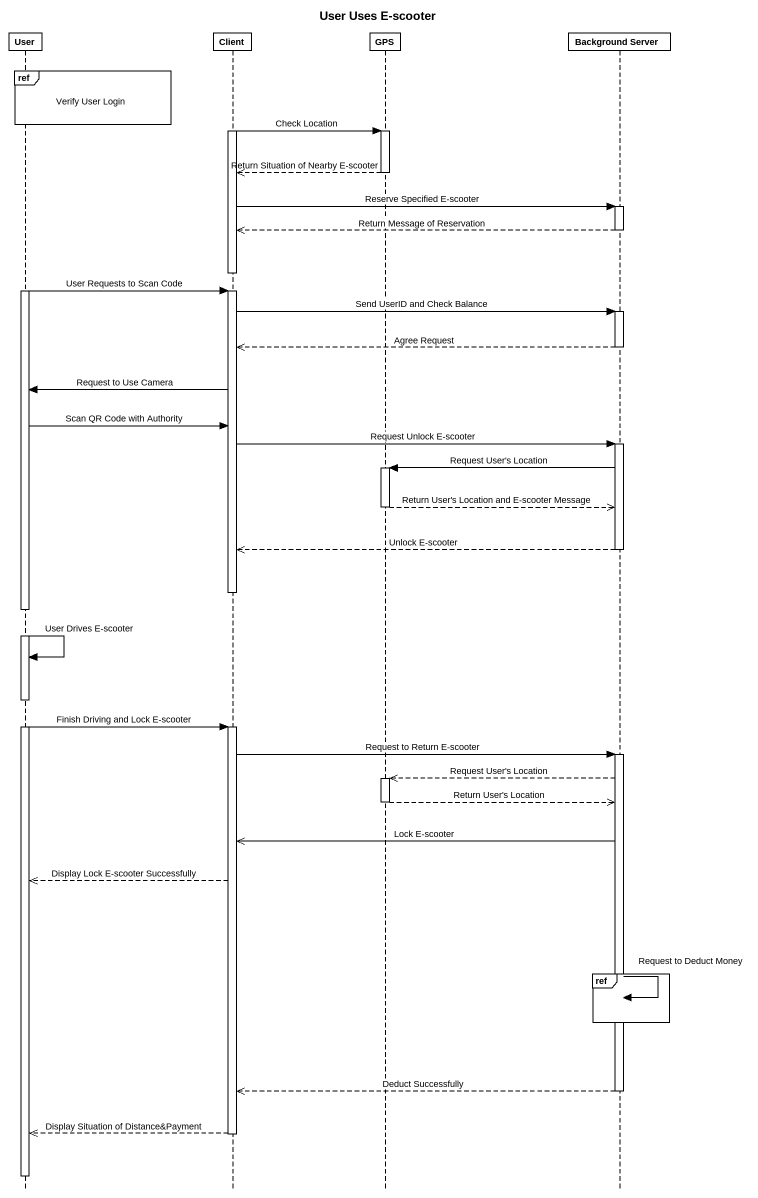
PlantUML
@startuml
title User Uses E-scooter
hide footbox
participant User
participant Client
participant GPS
participant "Background Server" as Background_Server

ref over User : Verify User Login
activate Client
Client -> GPS : Check Location
activate GPS
GPS -->> Client : Return Situation of Nearby E-scooter
deactivate GPS
Client -> Background_Server : Reserve Specified E-scooter
activate Background_Server
Background_Server -->> Client : Return Message of Reservation
deactivate Background_Server
deactivate Client
activate User
User -> Client : User Requests to Scan Code
activate Client
Client -> Background_Server : Send UserID and Check Balance
activate Background_Server
Background_Server -->> Client : Agree Request
deactivate Background_Server
Client -> User : Request to Use Camera
User -> Client : Scan QR Code with Authority
Client -> Background_Server : Request Unlock E-scooter
activate Background_Server
Background_Server -> GPS : Request User's Location
activate GPS
GPS -->> Background_Server : Return User's Location and E-scooter Message
deactivate GPS
Background_Server -->> Client : Unlock E-scooter
deactivate Background_Server
deactivate Client
User -> User : User Drives E-scooter
User -> Client : Finish Driving and Lock E-scooter
activate Client
Client -> Background_Server : Request to Return E-scooter
activate Background_Server
Background_Server -->> GPS : Request User's Location
activate GPS
GPS -->> Background_Server : Return User's Location
deactivate GPS
Background_Server ->> Client : Lock E-scooter
Client -->> User : Display Lock E-scooter Successfully
ref over Background_Server :  
Background_Server -> Background_Server : Request to Deduct Money
Background_Server -->> Client : Deduct Successfully
deactivate Background_Server
Client -->> User : Display Situation of Distance&Payment
deactivate Client
deactivate User
@enduml
